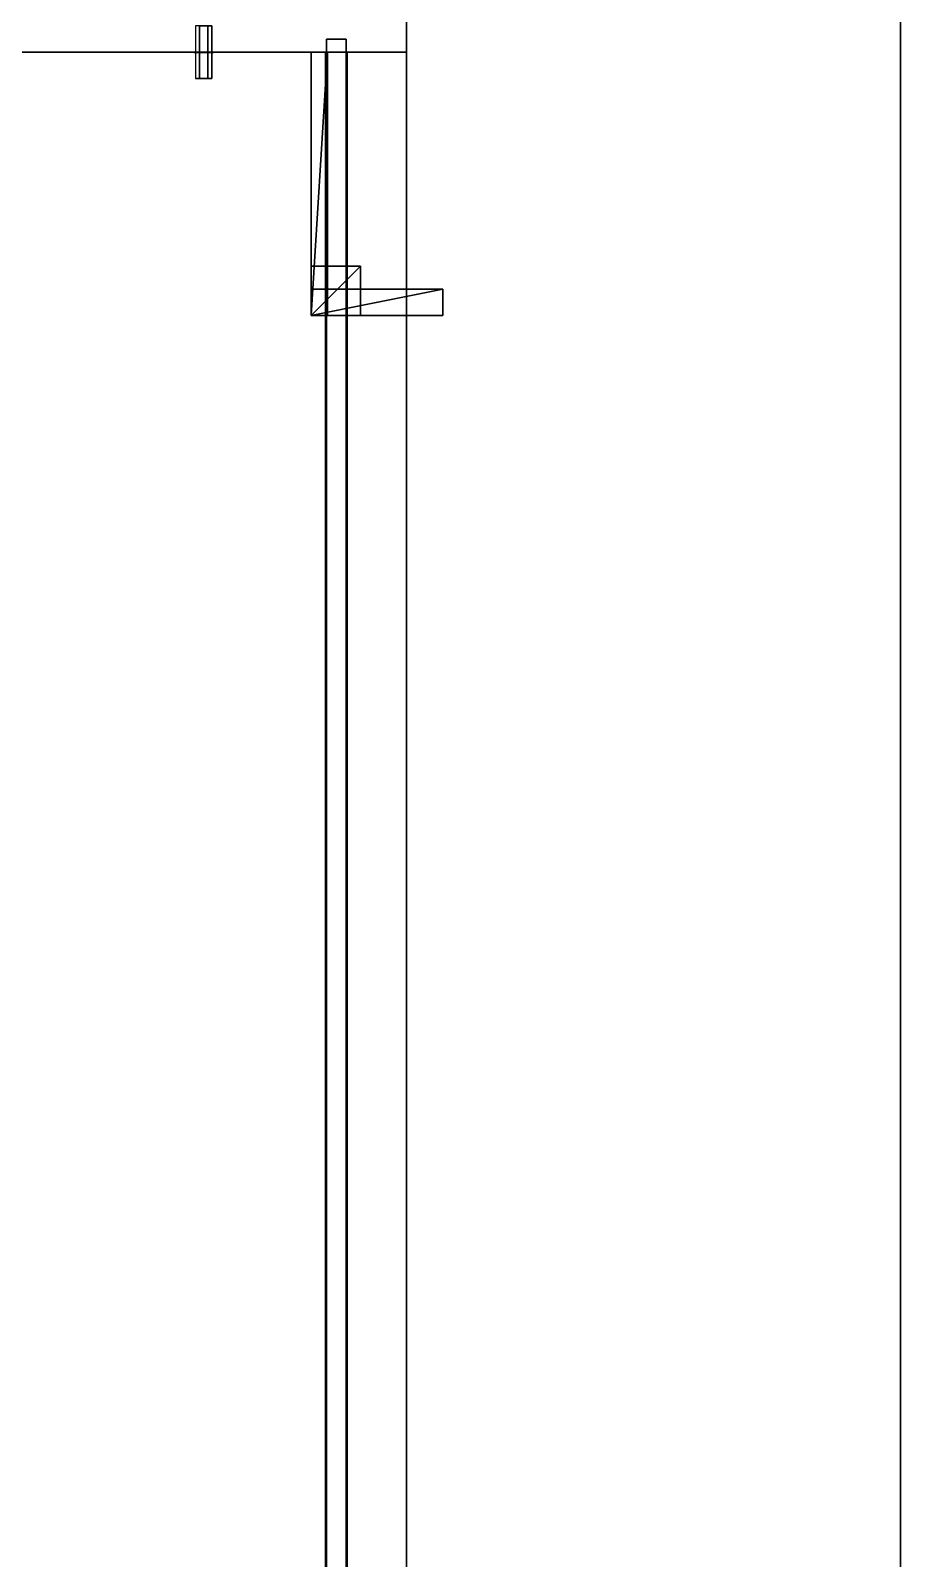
# Model space of a CAD drawing. Extents: x 0 to 4068, y -150 to 4325.
# Drawn here: x 3803.8 to 4068, y 433.5 to 897.6 of the extents above; entities that cross this region are included whole.
import ezdxf

# ---------------------------------------------------------------- set-up
doc = ezdxf.new("R2010")
doc.units = 0
for name, color, linetype in [('LAYER0', 7, 'CONTINUOUS'), ('LAYER197', 7, 'CONTINUOUS'), ('LAYER199', 7, 'CONTINUOUS'), ('LAYER211', 2, 'CONTINUOUS'), ('LAYER212', 7, 'CONTINUOUS'), ('LAYER213', 253, 'CONTINUOUS'), ('LAYER214', 253, 'CONTINUOUS'), ('LAYER215', 253, 'CONTINUOUS'), ('LAYER216', 253, 'CONTINUOUS'), ('LAYER217', 253, 'CONTINUOUS'), ('LAYER218', 253, 'CONTINUOUS'), ('LAYER235', 7, 'CONTINUOUS'), ('LAYER237', 7, 'CONTINUOUS'), ('LAYER241', 7, 'CONTINUOUS'), ('LAYER245', 254, 'CONTINUOUS'), ('LAYER361', 7, 'CONTINUOUS'), ('LAYER40', 7, 'CONTINUOUS'), ('LAYER410', 45, 'CONTINUOUS'), ('LAYER411', 45, 'CONTINUOUS'), ('LAYER42', 7, 'CONTINUOUS'), ('LAYER44', 7, 'CONTINUOUS'), ('LAYER46', 7, 'CONTINUOUS'), ('LAYER48', 7, 'CONTINUOUS'), ('LAYER60', 2, 'CONTINUOUS'), ('LAYER61', 7, 'CONTINUOUS'), ('LAYER62', 253, 'CONTINUOUS'), ('LAYER63', 253, 'CONTINUOUS'), ('LAYER64', 253, 'CONTINUOUS'), ('LAYER65', 253, 'CONTINUOUS'), ('LAYER66', 253, 'CONTINUOUS'), ('LAYER67', 253, 'CONTINUOUS'), ('LAYER824', 45, 'CONTINUOUS'), ('LAYER825', 45, 'CONTINUOUS'), ('LAYER84', 7, 'CONTINUOUS'), ('LAYER88', 254, 'CONTINUOUS')]:
    doc.layers.add(name, color=color, linetype=linetype)

msp = doc.modelspace()

# ---------------------------------------------------------------- linework, layer by layer
at = {"layer": 'LAYER0', "invisible_edges": 1}
for points in [[(4068, 4325, -5), (0, -150, -5), (0, 4325, -5), (4068, 4325, -5)], [(0, -150, -5), (4068, 4325, -5), (4068, -150, -5), (0, -150, -5)], [(4068, -150), (0, 4325), (0, -150), (4068, -150)], [(0, 4325), (4068, -150), (4068, 4325), (0, 4325)], [(4068, 4325, -5), (4068, -150), (4068, -150, -5), (4068, 4325, -5)], [(4068, -150), (4068, 4325, -5), (4068, 4325), (4068, -150)]]:
    msp.add_3dface(points, dxfattribs=at)
at = {"layer": 'LAYER197', "invisible_edges": 1}
for points in [[(3518, 891, 169), (3918, 0, 169), (3918, 891, 169), (3518, 891, 169)], [(3918, 0, 169), (3518, 891, 169), (3518, 0, 169), (3918, 0, 169)], [(3918, 891, 151), (3518, 891, 169), (3918, 891, 169), (3918, 891, 151)], [(3518, 891, 169), (3918, 891, 151), (3518, 891, 151), (3518, 891, 169)], [(3518, 0, 151), (3918, 891, 151), (3918, 0, 151), (3518, 0, 151)], [(3918, 891, 151), (3518, 0, 151), (3518, 891, 151), (3918, 891, 151)], [(3918, 891, 151), (3918, 0, 169), (3918, 0, 151), (3918, 891, 151)], [(3918, 0, 169), (3918, 891, 151), (3918, 891, 169), (3918, 0, 169)]]:
    msp.add_3dface(points, dxfattribs=at)
at = {"layer": 'LAYER199', "invisible_edges": 1}
for points in [[(3918, 909, 150), (3518, 891, 150), (3518, 909, 150), (3918, 909, 150)], [(3518, 891, 150), (3918, 909, 150), (3918, 891, 150), (3518, 891, 150)], [(3918, 891, 875), (3518, 909, 875), (3518, 891, 875), (3918, 891, 875)], [(3518, 909, 875), (3918, 891, 875), (3918, 909, 875), (3518, 909, 875)], [(3918, 909, 150), (3918, 891, 875), (3918, 891, 150), (3918, 909, 150)], [(3918, 891, 875), (3918, 909, 150), (3918, 909, 875), (3918, 891, 875)], [(3918, 891, 875), (3518, 891, 150), (3918, 891, 150), (3918, 891, 875)], [(3518, 891, 150), (3918, 891, 875), (3518, 891, 875), (3518, 891, 150)]]:
    msp.add_3dface(points, dxfattribs=at)
at = {"layer": 'LAYER211'}
for points in [[(3889, 891, 834), (3894, 891, 834), (3889, 891, 811), (3889, 891, 834)], [(3889, 891, 811), (3894, 891, 834), (3894, 891, 811), (3889, 891, 811)], [(3889, 891, 811), (3894, 891, 811), (3889, 811, 811), (3889, 891, 811)], [(3889, 811, 811), (3894, 891, 811), (3894, 811, 811), (3889, 811, 811)], [(3889, 891, 811), (3889, 811, 811), (3889, 891, 834), (3889, 891, 811)], [(3889, 891, 834), (3889, 811, 811), (3889, 811, 834), (3889, 891, 834)], [(3889, 891, 834), (3889, 811, 834), (3894, 891, 834), (3889, 891, 834)], [(3894, 891, 834), (3889, 811, 834), (3894, 811, 834), (3894, 891, 834)], [(3894, 891, 834), (3894, 811, 834), (3894, 891, 811), (3894, 891, 834)], [(3894, 891, 811), (3894, 811, 834), (3894, 811, 811), (3894, 891, 811)], [(3889, 811, 811), (3894, 811, 811), (3889, 811, 834), (3889, 811, 811)], [(3889, 811, 834), (3894, 811, 811), (3894, 811, 834), (3889, 811, 834)]]:
    msp.add_3dface(points, dxfattribs=at)
at = {"layer": 'LAYER212', "invisible_edges": 1}
for points in [[(3889, 811, 834), (3889, 891, 811), (3889, 811, 811), (3889, 811, 834)], [(3889, 891, 811), (3889, 811, 834), (3889, 891, 834), (3889, 891, 811)], [(3894, 811, 811), (3889, 891, 811), (3894, 891, 811), (3894, 811, 811)], [(3889, 891, 811), (3894, 811, 811), (3889, 811, 811), (3889, 891, 811)], [(3894, 891, 834), (3889, 891, 811), (3889, 891, 834), (3894, 891, 834)], [(3889, 891, 811), (3894, 891, 834), (3894, 891, 811), (3889, 891, 811)], [(3889, 811, 834), (3894, 891, 834), (3889, 891, 834), (3889, 811, 834)], [(3894, 891, 834), (3889, 811, 834), (3894, 811, 834), (3894, 891, 834)], [(3894, 891, 834), (3894, 811, 811), (3894, 891, 811), (3894, 891, 834)], [(3894, 811, 811), (3894, 891, 834), (3894, 811, 834), (3894, 811, 811)], [(3894, 811, 811), (3889, 811, 834), (3889, 811, 811), (3894, 811, 811)], [(3889, 811, 834), (3894, 811, 811), (3894, 811, 834), (3889, 811, 834)]]:
    msp.add_3dface(points, dxfattribs=at)
at = {"layer": 'LAYER213'}
for points in [[(3889, 826, 826), (3904, 826, 826), (3889, 826, 811), (3889, 826, 826)], [(3889, 826, 811), (3904, 826, 826), (3904, 826, 811), (3889, 826, 811)], [(3889, 826, 811), (3904, 826, 811), (3889, 811, 811), (3889, 826, 811)], [(3889, 811, 811), (3904, 826, 811), (3904, 811, 811), (3889, 811, 811)], [(3889, 826, 811), (3889, 811, 811), (3889, 826, 826), (3889, 826, 811)], [(3889, 826, 826), (3889, 811, 811), (3889, 811, 826), (3889, 826, 826)], [(3889, 826, 826), (3889, 811, 826), (3904, 826, 826), (3889, 826, 826)], [(3904, 826, 826), (3889, 811, 826), (3904, 811, 826), (3904, 826, 826)], [(3904, 826, 826), (3904, 811, 826), (3904, 826, 811), (3904, 826, 826)], [(3904, 826, 811), (3904, 811, 826), (3904, 811, 811), (3904, 826, 811)], [(3889, 811, 811), (3904, 811, 811), (3889, 811, 826), (3889, 811, 811)], [(3889, 811, 826), (3904, 811, 811), (3904, 811, 826), (3889, 811, 826)]]:
    msp.add_3dface(points, dxfattribs=at)
at = {"layer": 'LAYER214'}
for points in [[(3889, 826, 826), (3904, 826, 826), (3889, 826, 811), (3889, 826, 826)], [(3889, 826, 811), (3904, 826, 826), (3904, 826, 811), (3889, 826, 811)], [(3889, 826, 811), (3904, 826, 811), (3889, 811, 811), (3889, 826, 811)], [(3889, 811, 811), (3904, 826, 811), (3904, 811, 811), (3889, 811, 811)], [(3889, 826, 811), (3889, 811, 811), (3889, 826, 826), (3889, 826, 811)], [(3889, 826, 826), (3889, 811, 811), (3889, 811, 826), (3889, 826, 826)], [(3889, 826, 826), (3889, 811, 826), (3904, 826, 826), (3889, 826, 826)], [(3904, 826, 826), (3889, 811, 826), (3904, 811, 826), (3904, 826, 826)], [(3904, 826, 826), (3904, 811, 826), (3904, 826, 811), (3904, 826, 826)], [(3904, 826, 811), (3904, 811, 826), (3904, 811, 811), (3904, 826, 811)], [(3889, 811, 811), (3904, 811, 811), (3889, 811, 826), (3889, 811, 811)], [(3889, 811, 826), (3904, 811, 811), (3904, 811, 826), (3889, 811, 826)]]:
    msp.add_3dface(points, dxfattribs=at)
at = {"layer": 'LAYER215'}
for points in [[(3889, 826, 826), (3904, 826, 826), (3889, 826, 811), (3889, 826, 826)], [(3889, 826, 811), (3904, 826, 826), (3904, 826, 811), (3889, 826, 811)], [(3889, 826, 811), (3904, 826, 811), (3889, 811, 811), (3889, 826, 811)], [(3889, 811, 811), (3904, 826, 811), (3904, 811, 811), (3889, 811, 811)], [(3889, 826, 811), (3889, 811, 811), (3889, 826, 826), (3889, 826, 811)], [(3889, 826, 826), (3889, 811, 811), (3889, 811, 826), (3889, 826, 826)], [(3889, 826, 826), (3889, 811, 826), (3904, 826, 826), (3889, 826, 826)], [(3904, 826, 826), (3889, 811, 826), (3904, 811, 826), (3904, 826, 826)], [(3904, 826, 826), (3904, 811, 826), (3904, 826, 811), (3904, 826, 826)], [(3904, 826, 811), (3904, 811, 826), (3904, 811, 811), (3904, 826, 811)], [(3889, 811, 811), (3904, 811, 811), (3889, 811, 826), (3889, 811, 811)], [(3889, 811, 826), (3904, 811, 811), (3904, 811, 826), (3889, 811, 826)]]:
    msp.add_3dface(points, dxfattribs=at)
at = {"layer": 'LAYER216'}
for points in [[(3889, 826, 826), (3904, 826, 826), (3889, 826, 811), (3889, 826, 826)], [(3889, 826, 811), (3904, 826, 826), (3904, 826, 811), (3889, 826, 811)], [(3889, 826, 811), (3904, 826, 811), (3889, 811, 811), (3889, 826, 811)], [(3889, 811, 811), (3904, 826, 811), (3904, 811, 811), (3889, 811, 811)], [(3889, 826, 811), (3889, 811, 811), (3889, 826, 826), (3889, 826, 811)], [(3889, 826, 826), (3889, 811, 811), (3889, 811, 826), (3889, 826, 826)], [(3889, 826, 826), (3889, 811, 826), (3904, 826, 826), (3889, 826, 826)], [(3904, 826, 826), (3889, 811, 826), (3904, 811, 826), (3904, 826, 826)], [(3904, 826, 826), (3904, 811, 826), (3904, 826, 811), (3904, 826, 826)], [(3904, 826, 811), (3904, 811, 826), (3904, 811, 811), (3904, 826, 811)], [(3889, 811, 811), (3904, 811, 811), (3889, 811, 826), (3889, 811, 811)], [(3889, 811, 826), (3904, 811, 811), (3904, 811, 826), (3889, 811, 826)]]:
    msp.add_3dface(points, dxfattribs=at)
at = {"layer": 'LAYER217'}
for points in [[(3889, 819, 819), (3929, 819, 819), (3889, 819, 811), (3889, 819, 819)], [(3889, 819, 811), (3929, 819, 819), (3929, 819, 811), (3889, 819, 811)], [(3889, 819, 811), (3929, 819, 811), (3889, 811, 811), (3889, 819, 811)], [(3889, 811, 811), (3929, 819, 811), (3929, 811, 811), (3889, 811, 811)], [(3889, 819, 811), (3889, 811, 811), (3889, 819, 819), (3889, 819, 811)], [(3889, 819, 819), (3889, 811, 811), (3889, 811, 819), (3889, 819, 819)], [(3889, 819, 819), (3889, 811, 819), (3929, 819, 819), (3889, 819, 819)], [(3929, 819, 819), (3889, 811, 819), (3929, 811, 819), (3929, 819, 819)], [(3929, 819, 819), (3929, 811, 819), (3929, 819, 811), (3929, 819, 819)], [(3929, 819, 811), (3929, 811, 819), (3929, 811, 811), (3929, 819, 811)], [(3889, 811, 811), (3929, 811, 811), (3889, 811, 819), (3889, 811, 811)], [(3889, 811, 819), (3929, 811, 811), (3929, 811, 819), (3889, 811, 819)]]:
    msp.add_3dface(points, dxfattribs=at)
at = {"layer": 'LAYER218'}
for points in [[(3889, 891, 827), (3894, 891, 827), (3889, 891, 811), (3889, 891, 827)], [(3889, 891, 811), (3894, 891, 827), (3894, 891, 811), (3889, 891, 811)], [(3889, 891, 811), (3894, 891, 811), (3889, 811, 811), (3889, 891, 811)], [(3889, 811, 811), (3894, 891, 811), (3894, 811, 811), (3889, 811, 811)], [(3889, 891, 811), (3889, 811, 811), (3889, 891, 827), (3889, 891, 811)], [(3889, 891, 827), (3889, 811, 811), (3889, 811, 827), (3889, 891, 827)], [(3889, 891, 827), (3889, 811, 827), (3894, 891, 827), (3889, 891, 827)], [(3894, 891, 827), (3889, 811, 827), (3894, 811, 827), (3894, 891, 827)], [(3894, 891, 827), (3894, 811, 827), (3894, 891, 811), (3894, 891, 827)], [(3894, 891, 811), (3894, 811, 827), (3894, 811, 811), (3894, 891, 811)], [(3889, 811, 811), (3894, 811, 811), (3889, 811, 827), (3889, 811, 811)], [(3889, 811, 827), (3894, 811, 811), (3894, 811, 827), (3889, 811, 827)]]:
    msp.add_3dface(points, dxfattribs=at)
at = {"layer": 'LAYER235', "invisible_edges": 1}
for points in [[(3893.7, 895, 874.5), (3899.7, 134, 874.5), (3899.7, 895, 874.5), (3893.7, 895, 874.5)], [(3899.7, 134, 874.5), (3893.7, 895, 874.5), (3893.7, 134, 874.5), (3899.7, 134, 874.5)], [(3899.7, 895, 165), (3893.7, 895, 874.5), (3899.7, 895, 874.5), (3899.7, 895, 165)], [(3893.7, 895, 874.5), (3899.7, 895, 165), (3893.7, 895, 165), (3893.7, 895, 874.5)], [(3893.7, 134, 165), (3899.7, 895, 165), (3899.7, 134, 165), (3893.7, 134, 165)], [(3899.7, 895, 165), (3893.7, 134, 165), (3893.7, 895, 165), (3899.7, 895, 165)], [(3893.7, 895, 874.5), (3893.7, 134, 165), (3893.7, 134, 874.5), (3893.7, 895, 874.5)], [(3893.7, 134, 165), (3893.7, 895, 874.5), (3893.7, 895, 165), (3893.7, 134, 165)], [(3899.7, 895, 165), (3899.7, 134, 874.5), (3899.7, 134, 165), (3899.7, 895, 165)], [(3899.7, 134, 874.5), (3899.7, 895, 165), (3899.7, 895, 874.5), (3899.7, 134, 874.5)]]:
    msp.add_3dface(points, dxfattribs=at)
at = {"layer": 'LAYER237', "invisible_edges": 1}
for points in [[(3900, 891, 874.5), (3918, 138, 874.5), (3918, 891, 874.5), (3900, 891, 874.5)], [(3918, 138, 874.5), (3900, 891, 874.5), (3900, 138, 874.5), (3918, 138, 874.5)], [(3918, 891, 754.5), (3900, 891, 874.5), (3918, 891, 874.5), (3918, 891, 754.5)], [(3900, 891, 874.5), (3918, 891, 754.5), (3900, 891, 754.5), (3900, 891, 874.5)], [(3900, 138, 754.5), (3918, 891, 754.5), (3918, 138, 754.5), (3900, 138, 754.5)], [(3918, 891, 754.5), (3900, 138, 754.5), (3900, 891, 754.5), (3918, 891, 754.5)], [(3900, 891, 874.5), (3900, 138, 754.5), (3900, 138, 874.5), (3900, 891, 874.5)], [(3900, 138, 754.5), (3900, 891, 874.5), (3900, 891, 754.5), (3900, 138, 754.5)], [(3918, 891, 754.5), (3918, 138, 874.5), (3918, 138, 754.5), (3918, 891, 754.5)], [(3918, 138, 874.5), (3918, 891, 754.5), (3918, 891, 874.5), (3918, 138, 874.5)]]:
    msp.add_3dface(points, dxfattribs=at)
at = {"layer": 'LAYER241'}
for points, invisible_edges in [([(3893.4, 891, 503.5), (3798, 138, 503.5), (3538, 891, 503.5), (3893.4, 891, 503.5)], 3), ([(3538, 891, 521.5), (3893.4, 891, 503.5), (3538, 891, 503.5), (3538, 891, 521.5)], 1), ([(3893.4, 891, 503.5), (3538, 891, 521.5), (3893.4, 891, 521.5), (3893.4, 891, 503.5)], 1), ([(3538, 891, 521.5), (3893.4, 138, 521.5), (3893.4, 891, 521.5), (3538, 891, 521.5)], 1), ([(3893.4, 138, 521.5), (3538, 891, 521.5), (3798, 138, 521.5), (3893.4, 138, 521.5)], 3), ([(3798, 138, 503.5), (3893.4, 891, 503.5), (3893.4, 138, 503.5), (3798, 138, 503.5)], 1), ([(3893.4, 138, 521.5), (3893.4, 891, 503.5), (3893.4, 891, 521.5), (3893.4, 138, 521.5)], 1), ([(3893.4, 891, 503.5), (3893.4, 138, 521.5), (3893.4, 138, 503.5), (3893.4, 891, 503.5)], 1)]:
    msp.add_3dface(points, dxfattribs=dict(at, invisible_edges=invisible_edges))
at = {"layer": 'LAYER245'}
for points in [[(3859.4, 891.05, 501), (3853.4, 891.05, 501), (3854.9, 891.05, 503.5981), (3857.9, 891.05, 503.5981)], [(3859.4, 891.05, 501), (3853.4, 891.05, 501), (3854.9, 891.05, 498.4019), (3857.9, 891.05, 498.4019)], [(3859.4, 890.95, 501), (3853.4, 890.95, 501), (3854.9, 890.95, 503.5981), (3857.9, 890.95, 503.5981)], [(3859.4, 890.95, 501), (3853.4, 890.95, 501), (3854.9, 890.95, 498.4019), (3857.9, 890.95, 498.4019)], [(3853.9, 883, 501), (3858.9, 883, 501), (3857.65, 883, 503.165), (3855.15, 883, 503.165)], [(3853.9, 883, 501), (3855.15, 883, 498.8349), (3857.65, 883, 498.8349), (3858.9, 883, 501)]]:
    msp.add_3dface(points, dxfattribs=at)
at = {"layer": 'LAYER361', "invisible_edges": 1}
for points in [[(4068, 1571), (3918, 0), (3918, 1439), (4068, 1571)], [(3918, 0), (4068, 1571), (4068, -150), (3918, 0)], [(3918, 1439, 2410), (4068, -150, 2410), (4068, 1571, 2410), (3918, 1439, 2410)], [(4068, 1571), (4068, -150, 2410), (4068, -150), (4068, 1571)], [(4068, -150, 2410), (4068, 1571), (4068, 1571, 2410), (4068, -150, 2410)], [(3918, 1439, 2410), (3918, 0), (3918, 0, 2410), (3918, 1439, 2410)], [(3918, 0), (3918, 1439, 2410), (3918, 1439), (3918, 0)], [(4068, -150, 2410), (3918, 1439, 2410), (3918, 0, 2410), (4068, -150, 2410)]]:
    msp.add_3dface(points, dxfattribs=at)
at = {"layer": 'LAYER40', "invisible_edges": 1}
for points in [[(3900, 891, 2341), (3918, 138, 2341), (3918, 891, 2341), (3900, 891, 2341)], [(3918, 138, 2341), (3900, 891, 2341), (3900, 138, 2341), (3918, 138, 2341)], [(3918, 891, 2221), (3900, 891, 2341), (3918, 891, 2341), (3918, 891, 2221)], [(3900, 891, 2341), (3918, 891, 2221), (3900, 891, 2221), (3900, 891, 2341)], [(3900, 138, 2221), (3918, 891, 2221), (3918, 138, 2221), (3900, 138, 2221)], [(3918, 891, 2221), (3900, 138, 2221), (3900, 891, 2221), (3918, 891, 2221)], [(3900, 891, 2341), (3900, 138, 2221), (3900, 138, 2341), (3900, 891, 2341)], [(3900, 138, 2221), (3900, 891, 2341), (3900, 891, 2221), (3900, 138, 2221)], [(3918, 891, 2221), (3918, 138, 2341), (3918, 138, 2221), (3918, 891, 2221)], [(3918, 138, 2341), (3918, 891, 2221), (3918, 891, 2341), (3918, 138, 2341)]]:
    msp.add_3dface(points, dxfattribs=at)
at = {"layer": 'LAYER410', "invisible_edges": 1}
for points in [[(3900, 891, 1682), (3918, 891, 893), (3900, 891, 893), (3900, 891, 1682)], [(3918, 891, 893), (3900, 891, 1682), (3918, 891, 1682), (3918, 891, 893)], [(3900, 0, 893), (3918, 891, 893), (3918, 0, 893), (3900, 0, 893)], [(3918, 891, 893), (3900, 0, 893), (3900, 891, 893), (3918, 891, 893)], [(3900, 891, 1682), (3918, 0, 1682), (3918, 891, 1682), (3900, 891, 1682)], [(3918, 0, 1682), (3900, 891, 1682), (3900, 0, 1682), (3918, 0, 1682)], [(3900, 0, 893), (3900, 891, 1682), (3900, 891, 893), (3900, 0, 893)], [(3900, 891, 1682), (3900, 0, 893), (3900, 0, 1682), (3900, 891, 1682)], [(3918, 0, 1682), (3918, 891, 893), (3918, 891, 1682), (3918, 0, 1682)], [(3918, 891, 893), (3918, 0, 1682), (3918, 0, 893), (3918, 891, 893)]]:
    msp.add_3dface(points, dxfattribs=at)
at = {"layer": 'LAYER411', "invisible_edges": 1}
for points in [[(3495, 0, 1700), (3918, 909, 1700), (3495, 909, 1700), (3495, 0, 1700)], [(3918, 909, 1700), (3495, 0, 1700), (3918, 0, 1700), (3918, 909, 1700)], [(3918, 0, 1682), (3495, 909, 1682), (3918, 909, 1682), (3918, 0, 1682)], [(3495, 909, 1682), (3918, 0, 1682), (3495, 0, 1682), (3495, 909, 1682)], [(3918, 0, 1682), (3918, 909, 1700), (3918, 0, 1700), (3918, 0, 1682)], [(3918, 909, 1700), (3918, 0, 1682), (3918, 909, 1682), (3918, 909, 1700)]]:
    msp.add_3dface(points, dxfattribs=at)
at = {"layer": 'LAYER42', "invisible_edges": 1}
for points in [[(3518, 891, 2359), (3918, 0, 2359), (3918, 891, 2359), (3518, 891, 2359)], [(3918, 0, 2359), (3518, 891, 2359), (3518, 0, 2359), (3918, 0, 2359)], [(3918, 891, 2341), (3518, 891, 2359), (3918, 891, 2359), (3918, 891, 2341)], [(3518, 891, 2359), (3918, 891, 2341), (3518, 891, 2341), (3518, 891, 2359)], [(3518, 0, 2341), (3918, 891, 2341), (3918, 0, 2341), (3518, 0, 2341)], [(3918, 891, 2341), (3518, 0, 2341), (3518, 891, 2341), (3918, 891, 2341)], [(3918, 891, 2341), (3918, 0, 2359), (3918, 0, 2341), (3918, 891, 2341)], [(3918, 0, 2359), (3918, 891, 2341), (3918, 891, 2359), (3918, 0, 2359)]]:
    msp.add_3dface(points, dxfattribs=at)
at = {"layer": 'LAYER44', "invisible_edges": 1}
for points in [[(3518, 891, 1719), (3918, 0, 1719), (3918, 891, 1719), (3518, 891, 1719)], [(3918, 0, 1719), (3518, 891, 1719), (3518, 0, 1719), (3918, 0, 1719)], [(3918, 891, 1701), (3518, 891, 1719), (3918, 891, 1719), (3918, 891, 1701)], [(3518, 891, 1719), (3918, 891, 1701), (3518, 891, 1701), (3518, 891, 1719)], [(3518, 0, 1701), (3918, 891, 1701), (3918, 0, 1701), (3518, 0, 1701)], [(3918, 891, 1701), (3518, 0, 1701), (3518, 891, 1701), (3918, 891, 1701)], [(3918, 891, 1701), (3918, 0, 1719), (3918, 0, 1701), (3918, 891, 1701)], [(3918, 0, 1719), (3918, 891, 1701), (3918, 891, 1719), (3918, 0, 1719)]]:
    msp.add_3dface(points, dxfattribs=at)
at = {"layer": 'LAYER46', "invisible_edges": 1}
for points in [[(3918, 909, 1700), (3518, 891, 1700), (3518, 909, 1700), (3918, 909, 1700)], [(3518, 891, 1700), (3918, 909, 1700), (3918, 891, 1700), (3518, 891, 1700)], [(3918, 891, 2360), (3518, 909, 2360), (3518, 891, 2360), (3918, 891, 2360)], [(3518, 909, 2360), (3918, 891, 2360), (3918, 909, 2360), (3518, 909, 2360)], [(3918, 909, 1700), (3918, 891, 2360), (3918, 891, 1700), (3918, 909, 1700)], [(3918, 891, 2360), (3918, 909, 1700), (3918, 909, 2360), (3918, 891, 2360)], [(3918, 891, 2360), (3518, 891, 1700), (3918, 891, 1700), (3918, 891, 2360)], [(3518, 891, 1700), (3918, 891, 2360), (3518, 891, 2360), (3518, 891, 1700)]]:
    msp.add_3dface(points, dxfattribs=at)
at = {"layer": 'LAYER48', "invisible_edges": 1}
for points in [[(3893.7, 895, 2345), (3899.7, 134, 2345), (3899.7, 895, 2345), (3893.7, 895, 2345)], [(3899.7, 134, 2345), (3893.7, 895, 2345), (3893.7, 134, 2345), (3899.7, 134, 2345)], [(3899.7, 895, 1715), (3893.7, 895, 2345), (3899.7, 895, 2345), (3899.7, 895, 1715)], [(3893.7, 895, 2345), (3899.7, 895, 1715), (3893.7, 895, 1715), (3893.7, 895, 2345)], [(3893.7, 134, 1715), (3899.7, 895, 1715), (3899.7, 134, 1715), (3893.7, 134, 1715)], [(3899.7, 895, 1715), (3893.7, 134, 1715), (3893.7, 895, 1715), (3899.7, 895, 1715)], [(3893.7, 895, 2345), (3893.7, 134, 1715), (3893.7, 134, 2345), (3893.7, 895, 2345)], [(3893.7, 134, 1715), (3893.7, 895, 2345), (3893.7, 895, 1715), (3893.7, 134, 1715)], [(3899.7, 895, 1715), (3899.7, 134, 2345), (3899.7, 134, 1715), (3899.7, 895, 1715)], [(3899.7, 134, 2345), (3899.7, 895, 1715), (3899.7, 895, 2345), (3899.7, 134, 2345)]]:
    msp.add_3dface(points, dxfattribs=at)
at = {"layer": 'LAYER60'}
for points in [[(3889, 891, 2318), (3894, 891, 2318), (3889, 891, 2295), (3889, 891, 2318)], [(3889, 891, 2295), (3894, 891, 2318), (3894, 891, 2295), (3889, 891, 2295)], [(3889, 891, 2295), (3894, 891, 2295), (3889, 811, 2295), (3889, 891, 2295)], [(3889, 811, 2295), (3894, 891, 2295), (3894, 811, 2295), (3889, 811, 2295)], [(3889, 891, 2295), (3889, 811, 2295), (3889, 891, 2318), (3889, 891, 2295)], [(3889, 891, 2318), (3889, 811, 2295), (3889, 811, 2318), (3889, 891, 2318)], [(3889, 891, 2318), (3889, 811, 2318), (3894, 891, 2318), (3889, 891, 2318)], [(3894, 891, 2318), (3889, 811, 2318), (3894, 811, 2318), (3894, 891, 2318)], [(3894, 891, 2318), (3894, 811, 2318), (3894, 891, 2295), (3894, 891, 2318)], [(3894, 891, 2295), (3894, 811, 2318), (3894, 811, 2295), (3894, 891, 2295)], [(3889, 811, 2295), (3894, 811, 2295), (3889, 811, 2318), (3889, 811, 2295)], [(3889, 811, 2318), (3894, 811, 2295), (3894, 811, 2318), (3889, 811, 2318)]]:
    msp.add_3dface(points, dxfattribs=at)
at = {"layer": 'LAYER61', "invisible_edges": 1}
for points in [[(3889, 811, 2318), (3889, 891, 2295), (3889, 811, 2295), (3889, 811, 2318)], [(3889, 891, 2295), (3889, 811, 2318), (3889, 891, 2318), (3889, 891, 2295)], [(3894, 811, 2295), (3889, 891, 2295), (3894, 891, 2295), (3894, 811, 2295)], [(3889, 891, 2295), (3894, 811, 2295), (3889, 811, 2295), (3889, 891, 2295)], [(3894, 891, 2318), (3889, 891, 2295), (3889, 891, 2318), (3894, 891, 2318)], [(3889, 891, 2295), (3894, 891, 2318), (3894, 891, 2295), (3889, 891, 2295)], [(3889, 811, 2318), (3894, 891, 2318), (3889, 891, 2318), (3889, 811, 2318)], [(3894, 891, 2318), (3889, 811, 2318), (3894, 811, 2318), (3894, 891, 2318)], [(3894, 891, 2318), (3894, 811, 2295), (3894, 891, 2295), (3894, 891, 2318)], [(3894, 811, 2295), (3894, 891, 2318), (3894, 811, 2318), (3894, 811, 2295)], [(3894, 811, 2295), (3889, 811, 2318), (3889, 811, 2295), (3894, 811, 2295)], [(3889, 811, 2318), (3894, 811, 2295), (3894, 811, 2318), (3889, 811, 2318)]]:
    msp.add_3dface(points, dxfattribs=at)
at = {"layer": 'LAYER62'}
for points in [[(3889, 826, 2310), (3904, 826, 2310), (3889, 826, 2295), (3889, 826, 2310)], [(3889, 826, 2295), (3904, 826, 2310), (3904, 826, 2295), (3889, 826, 2295)], [(3889, 826, 2295), (3904, 826, 2295), (3889, 811, 2295), (3889, 826, 2295)], [(3889, 811, 2295), (3904, 826, 2295), (3904, 811, 2295), (3889, 811, 2295)], [(3889, 826, 2295), (3889, 811, 2295), (3889, 826, 2310), (3889, 826, 2295)], [(3889, 826, 2310), (3889, 811, 2295), (3889, 811, 2310), (3889, 826, 2310)], [(3889, 826, 2310), (3889, 811, 2310), (3904, 826, 2310), (3889, 826, 2310)], [(3904, 826, 2310), (3889, 811, 2310), (3904, 811, 2310), (3904, 826, 2310)], [(3904, 826, 2310), (3904, 811, 2310), (3904, 826, 2295), (3904, 826, 2310)], [(3904, 826, 2295), (3904, 811, 2310), (3904, 811, 2295), (3904, 826, 2295)], [(3889, 811, 2295), (3904, 811, 2295), (3889, 811, 2310), (3889, 811, 2295)], [(3889, 811, 2310), (3904, 811, 2295), (3904, 811, 2310), (3889, 811, 2310)]]:
    msp.add_3dface(points, dxfattribs=at)
at = {"layer": 'LAYER63'}
for points in [[(3889, 826, 2310), (3904, 826, 2310), (3889, 826, 2295), (3889, 826, 2310)], [(3889, 826, 2295), (3904, 826, 2310), (3904, 826, 2295), (3889, 826, 2295)], [(3889, 826, 2295), (3904, 826, 2295), (3889, 811, 2295), (3889, 826, 2295)], [(3889, 811, 2295), (3904, 826, 2295), (3904, 811, 2295), (3889, 811, 2295)], [(3889, 826, 2295), (3889, 811, 2295), (3889, 826, 2310), (3889, 826, 2295)], [(3889, 826, 2310), (3889, 811, 2295), (3889, 811, 2310), (3889, 826, 2310)], [(3889, 826, 2310), (3889, 811, 2310), (3904, 826, 2310), (3889, 826, 2310)], [(3904, 826, 2310), (3889, 811, 2310), (3904, 811, 2310), (3904, 826, 2310)], [(3904, 826, 2310), (3904, 811, 2310), (3904, 826, 2295), (3904, 826, 2310)], [(3904, 826, 2295), (3904, 811, 2310), (3904, 811, 2295), (3904, 826, 2295)], [(3889, 811, 2295), (3904, 811, 2295), (3889, 811, 2310), (3889, 811, 2295)], [(3889, 811, 2310), (3904, 811, 2295), (3904, 811, 2310), (3889, 811, 2310)]]:
    msp.add_3dface(points, dxfattribs=at)
at = {"layer": 'LAYER64'}
for points in [[(3889, 826, 2310), (3904, 826, 2310), (3889, 826, 2295), (3889, 826, 2310)], [(3889, 826, 2295), (3904, 826, 2310), (3904, 826, 2295), (3889, 826, 2295)], [(3889, 826, 2295), (3904, 826, 2295), (3889, 811, 2295), (3889, 826, 2295)], [(3889, 811, 2295), (3904, 826, 2295), (3904, 811, 2295), (3889, 811, 2295)], [(3889, 826, 2295), (3889, 811, 2295), (3889, 826, 2310), (3889, 826, 2295)], [(3889, 826, 2310), (3889, 811, 2295), (3889, 811, 2310), (3889, 826, 2310)], [(3889, 826, 2310), (3889, 811, 2310), (3904, 826, 2310), (3889, 826, 2310)], [(3904, 826, 2310), (3889, 811, 2310), (3904, 811, 2310), (3904, 826, 2310)], [(3904, 826, 2310), (3904, 811, 2310), (3904, 826, 2295), (3904, 826, 2310)], [(3904, 826, 2295), (3904, 811, 2310), (3904, 811, 2295), (3904, 826, 2295)], [(3889, 811, 2295), (3904, 811, 2295), (3889, 811, 2310), (3889, 811, 2295)], [(3889, 811, 2310), (3904, 811, 2295), (3904, 811, 2310), (3889, 811, 2310)]]:
    msp.add_3dface(points, dxfattribs=at)
at = {"layer": 'LAYER65'}
for points in [[(3889, 826, 2310), (3904, 826, 2310), (3889, 826, 2295), (3889, 826, 2310)], [(3889, 826, 2295), (3904, 826, 2310), (3904, 826, 2295), (3889, 826, 2295)], [(3889, 826, 2295), (3904, 826, 2295), (3889, 811, 2295), (3889, 826, 2295)], [(3889, 811, 2295), (3904, 826, 2295), (3904, 811, 2295), (3889, 811, 2295)], [(3889, 826, 2295), (3889, 811, 2295), (3889, 826, 2310), (3889, 826, 2295)], [(3889, 826, 2310), (3889, 811, 2295), (3889, 811, 2310), (3889, 826, 2310)], [(3889, 826, 2310), (3889, 811, 2310), (3904, 826, 2310), (3889, 826, 2310)], [(3904, 826, 2310), (3889, 811, 2310), (3904, 811, 2310), (3904, 826, 2310)], [(3904, 826, 2310), (3904, 811, 2310), (3904, 826, 2295), (3904, 826, 2310)], [(3904, 826, 2295), (3904, 811, 2310), (3904, 811, 2295), (3904, 826, 2295)], [(3889, 811, 2295), (3904, 811, 2295), (3889, 811, 2310), (3889, 811, 2295)], [(3889, 811, 2310), (3904, 811, 2295), (3904, 811, 2310), (3889, 811, 2310)]]:
    msp.add_3dface(points, dxfattribs=at)
at = {"layer": 'LAYER66'}
for points in [[(3889, 819, 2303), (3929, 819, 2303), (3889, 819, 2295), (3889, 819, 2303)], [(3889, 819, 2295), (3929, 819, 2303), (3929, 819, 2295), (3889, 819, 2295)], [(3889, 819, 2295), (3929, 819, 2295), (3889, 811, 2295), (3889, 819, 2295)], [(3889, 811, 2295), (3929, 819, 2295), (3929, 811, 2295), (3889, 811, 2295)], [(3889, 819, 2295), (3889, 811, 2295), (3889, 819, 2303), (3889, 819, 2295)], [(3889, 819, 2303), (3889, 811, 2295), (3889, 811, 2303), (3889, 819, 2303)], [(3889, 819, 2303), (3889, 811, 2303), (3929, 819, 2303), (3889, 819, 2303)], [(3929, 819, 2303), (3889, 811, 2303), (3929, 811, 2303), (3929, 819, 2303)], [(3929, 819, 2303), (3929, 811, 2303), (3929, 819, 2295), (3929, 819, 2303)], [(3929, 819, 2295), (3929, 811, 2303), (3929, 811, 2295), (3929, 819, 2295)], [(3889, 811, 2295), (3929, 811, 2295), (3889, 811, 2303), (3889, 811, 2295)], [(3889, 811, 2303), (3929, 811, 2295), (3929, 811, 2303), (3889, 811, 2303)]]:
    msp.add_3dface(points, dxfattribs=at)
at = {"layer": 'LAYER67'}
for points in [[(3889, 891, 2311), (3894, 891, 2311), (3889, 891, 2295), (3889, 891, 2311)], [(3889, 891, 2295), (3894, 891, 2311), (3894, 891, 2295), (3889, 891, 2295)], [(3889, 891, 2295), (3894, 891, 2295), (3889, 811, 2295), (3889, 891, 2295)], [(3889, 811, 2295), (3894, 891, 2295), (3894, 811, 2295), (3889, 811, 2295)], [(3889, 891, 2295), (3889, 811, 2295), (3889, 891, 2311), (3889, 891, 2295)], [(3889, 891, 2311), (3889, 811, 2295), (3889, 811, 2311), (3889, 891, 2311)], [(3889, 891, 2311), (3889, 811, 2311), (3894, 891, 2311), (3889, 891, 2311)], [(3894, 891, 2311), (3889, 811, 2311), (3894, 811, 2311), (3894, 891, 2311)], [(3894, 891, 2311), (3894, 811, 2311), (3894, 891, 2295), (3894, 891, 2311)], [(3894, 891, 2295), (3894, 811, 2311), (3894, 811, 2295), (3894, 891, 2295)], [(3889, 811, 2295), (3894, 811, 2295), (3889, 811, 2311), (3889, 811, 2295)], [(3889, 811, 2311), (3894, 811, 2295), (3894, 811, 2311), (3889, 811, 2311)]]:
    msp.add_3dface(points, dxfattribs=at)
at = {"layer": 'LAYER824', "invisible_edges": 1}
for points in [[(3495, 909, 875), (3918, 0, 875), (3495, 0, 875), (3495, 909, 875)], [(3918, 0, 875), (3495, 909, 875), (3918, 909, 875), (3918, 0, 875)], [(3918, 909, 893), (3495, 0, 893), (3918, 0, 893), (3918, 909, 893)], [(3495, 0, 893), (3918, 909, 893), (3495, 909, 893), (3495, 0, 893)], [(3918, 909, 893), (3918, 0, 875), (3918, 909, 875), (3918, 909, 893)], [(3918, 0, 875), (3918, 909, 893), (3918, 0, 893), (3918, 0, 875)]]:
    msp.add_3dface(points, dxfattribs=at)
at = {"layer": 'LAYER825', "invisible_edges": 1}
for points in [[(3495, 891, 893), (3918, 909, 893), (3918, 891, 893), (3495, 891, 893)], [(3918, 909, 893), (3495, 891, 893), (3495, 909, 893), (3918, 909, 893)], [(3495, 909, 1682), (3918, 891, 1682), (3918, 909, 1682), (3495, 909, 1682)], [(3918, 891, 1682), (3495, 909, 1682), (3495, 891, 1682), (3918, 891, 1682)], [(3918, 891, 1682), (3918, 909, 893), (3918, 909, 1682), (3918, 891, 1682)], [(3918, 909, 893), (3918, 891, 1682), (3918, 891, 893), (3918, 909, 893)], [(3918, 891, 1682), (3495, 891, 893), (3918, 891, 893), (3918, 891, 1682)], [(3495, 891, 893), (3918, 891, 1682), (3495, 891, 1682), (3495, 891, 893)]]:
    msp.add_3dface(points, dxfattribs=at)
at = {"layer": 'LAYER84'}
for points, invisible_edges in [([(3893.4, 891, 2021), (3798, 138, 2021), (3538, 891, 2021), (3893.4, 891, 2021)], 3), ([(3538, 891, 2039), (3893.4, 891, 2021), (3538, 891, 2021), (3538, 891, 2039)], 1), ([(3893.4, 891, 2021), (3538, 891, 2039), (3893.4, 891, 2039), (3893.4, 891, 2021)], 1), ([(3538, 891, 2039), (3893.4, 138, 2039), (3893.4, 891, 2039), (3538, 891, 2039)], 1), ([(3893.4, 138, 2039), (3538, 891, 2039), (3798, 138, 2039), (3893.4, 138, 2039)], 3), ([(3798, 138, 2021), (3893.4, 891, 2021), (3893.4, 138, 2021), (3798, 138, 2021)], 1), ([(3893.4, 138, 2039), (3893.4, 891, 2021), (3893.4, 891, 2039), (3893.4, 138, 2039)], 1), ([(3893.4, 891, 2021), (3893.4, 138, 2039), (3893.4, 138, 2021), (3893.4, 891, 2021)], 1)]:
    msp.add_3dface(points, dxfattribs=dict(at, invisible_edges=invisible_edges))
at = {"layer": 'LAYER88'}
for points in [[(3859.4, 891.05, 2018.5), (3853.4, 891.05, 2018.5), (3854.9, 891.05, 2021.098), (3857.9, 891.05, 2021.098)], [(3859.4, 891.05, 2018.5), (3853.4, 891.05, 2018.5), (3854.9, 891.05, 2015.902), (3857.9, 891.05, 2015.902)], [(3859.4, 890.95, 2018.5), (3853.4, 890.95, 2018.5), (3854.9, 890.95, 2021.098), (3857.9, 890.95, 2021.098)], [(3859.4, 890.95, 2018.5), (3853.4, 890.95, 2018.5), (3854.9, 890.95, 2015.902), (3857.9, 890.95, 2015.902)], [(3853.9, 883, 2018.5), (3858.9, 883, 2018.5), (3857.65, 883, 2020.665), (3855.15, 883, 2020.665)], [(3853.9, 883, 2018.5), (3855.15, 883, 2016.335), (3857.65, 883, 2016.335), (3858.9, 883, 2018.5)]]:
    msp.add_3dface(points, dxfattribs=at)

# ---------------------------------------------------------------- meshes
at = {"layer": 'LAYER245'}
mesh = msp.add_polymesh((2, 6), dxfattribs=dict(at, n_close=True))
for k, corner in enumerate([(3853.9, 883, 501), (3855.15, 883, 503.165), (3857.65, 883, 503.165), (3858.9, 883, 501), (3857.65, 883, 498.8349), (3855.15, 883, 498.8349), (3853.9, 899, 501), (3855.15, 899, 503.165), (3857.65, 899, 503.165), (3858.9, 899, 501), (3857.65, 899, 498.8349), (3855.15, 899, 498.8349)]):
    mesh.set_mesh_vertex(divmod(k, 6), corner)
mesh = msp.add_polymesh((2, 6), dxfattribs=dict(at, n_close=True))
for k, corner in enumerate([(3853.4, 890.95, 501), (3854.9, 890.95, 503.5981), (3857.9, 890.95, 503.5981), (3859.4, 890.95, 501), (3857.9, 890.95, 498.4019), (3854.9, 890.95, 498.4019), (3853.4, 891.05, 501), (3854.9, 891.05, 503.5981), (3857.9, 891.05, 503.5981), (3859.4, 891.05, 501), (3857.9, 891.05, 498.4019), (3854.9, 891.05, 498.4019)]):
    mesh.set_mesh_vertex(divmod(k, 6), corner)
at = {"layer": 'LAYER88'}
mesh = msp.add_polymesh((2, 6), dxfattribs=dict(at, n_close=True))
for k, corner in enumerate([(3853.9, 883, 2018.5), (3855.15, 883, 2020.665), (3857.65, 883, 2020.665), (3858.9, 883, 2018.5), (3857.65, 883, 2016.335), (3855.15, 883, 2016.335), (3853.9, 899, 2018.5), (3855.15, 899, 2020.665), (3857.65, 899, 2020.665), (3858.9, 899, 2018.5), (3857.65, 899, 2016.335), (3855.15, 899, 2016.335)]):
    mesh.set_mesh_vertex(divmod(k, 6), corner)
mesh = msp.add_polymesh((2, 6), dxfattribs=dict(at, n_close=True))
for k, corner in enumerate([(3853.4, 890.95, 2018.5), (3854.9, 890.95, 2021.098), (3857.9, 890.95, 2021.098), (3859.4, 890.95, 2018.5), (3857.9, 890.95, 2015.902), (3854.9, 890.95, 2015.902), (3853.4, 891.05, 2018.5), (3854.9, 891.05, 2021.098), (3857.9, 891.05, 2021.098), (3859.4, 891.05, 2018.5), (3857.9, 891.05, 2015.902), (3854.9, 891.05, 2015.902)]):
    mesh.set_mesh_vertex(divmod(k, 6), corner)

doc.saveas('drawing.dxf')
